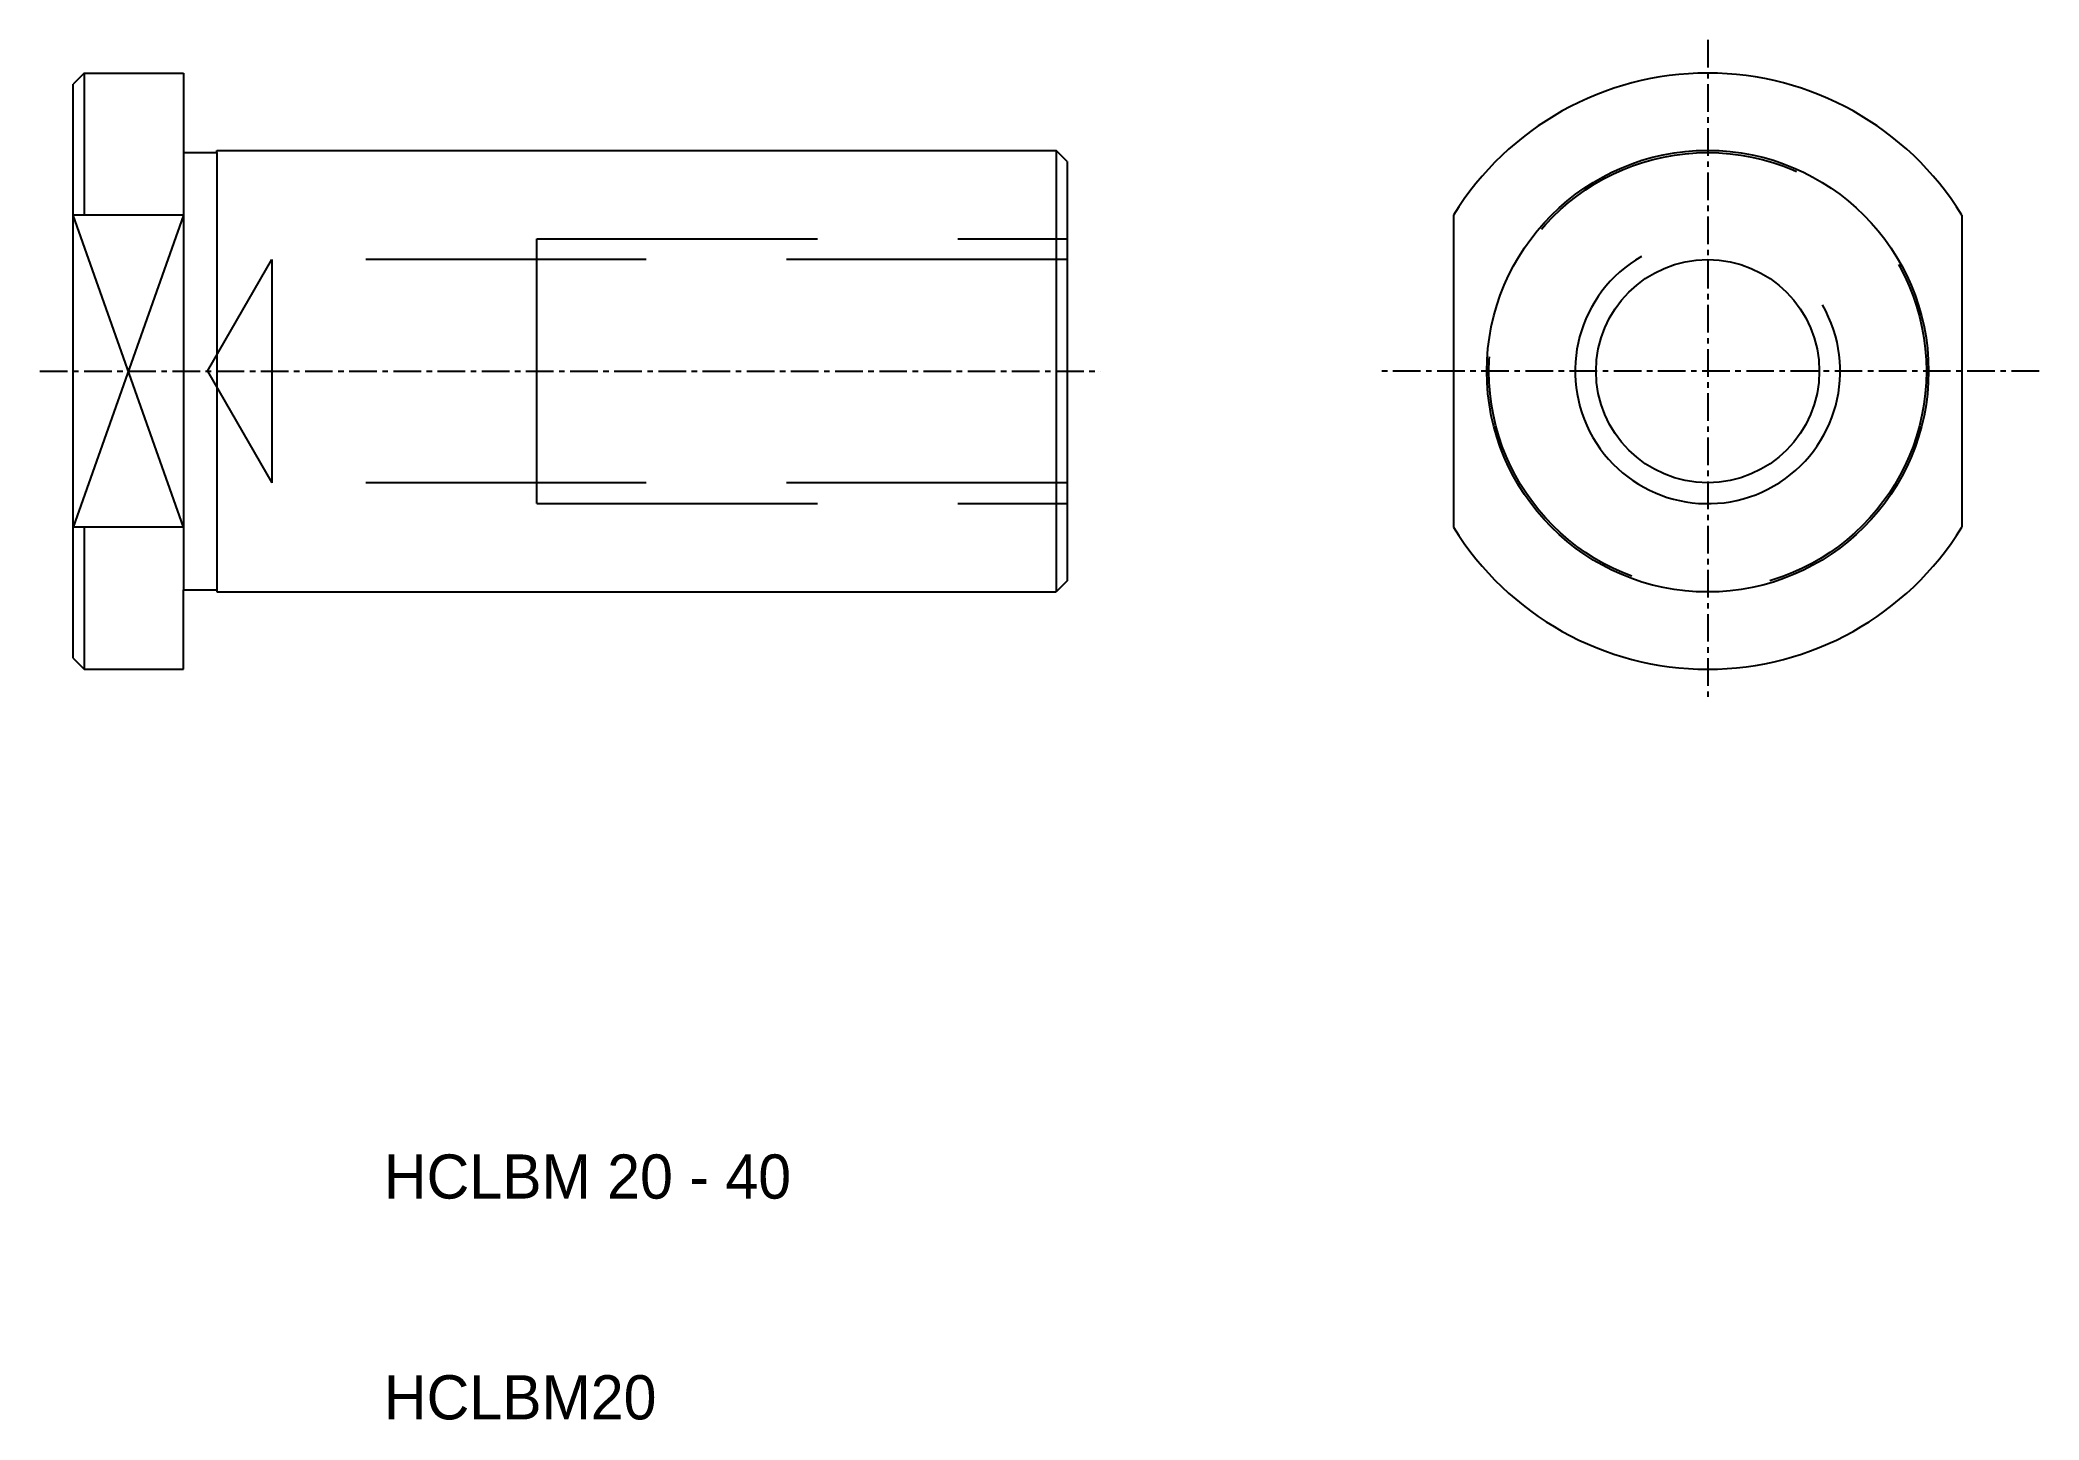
# Model space of a CAD drawing. Extents: x 58.6 to 149.1, y 71.7 to 134.2.
import ezdxf

# ---------------------------------------------------------------- set-up
doc = ezdxf.new("R2010")
doc.units = 0
doc.linetypes.add('CENTER', pattern=[2, 1.25, -0.25, 0.25, -0.25])
doc.linetypes.add('DASHED', pattern=[19.05, 12.7, -6.35])
doc.layers.get('0').update_dxf_attribs({"linetype": 'CONTINUOUS'})
doc.layers.add('CENTER', color=1, linetype='CENTER')

msp = doc.modelspace()

# ---------------------------------------------------------------- linework, layer by layer
for p, q in [((60.558, 132.743), (60.058, 132.243)), ((60.058, 106.243), (60.058, 132.243)), ((60.558, 132.743), (65.058, 132.743)), ((60.558, 132.743), (60.558, 126.315)), ((65.058, 132.743), (65.058, 129.143)), ((65.058, 129.143), (65.058, 109.343)), ((65.058, 129.143), (66.558, 129.143)), ((66.558, 129.243), (104.558, 129.243)), ((66.558, 129.143), (66.558, 129.243)), ((66.558, 129.143), (66.558, 109.343)), ((104.558, 129.243), (104.558, 109.243)), ((105.058, 128.743), (104.558, 129.243)), ((105.058, 128.743), (105.058, 109.743)), ((65.058, 126.315), (60.058, 126.315)), ((122.558, 126.315), (122.558, 112.172)), ((145.558, 126.315), (145.558, 112.172)), ((65.058, 112.172), (60.058, 112.172)), ((60.558, 112.172), (60.558, 105.743)), ((105.058, 109.743), (104.558, 109.243)), ((65.058, 105.743), (65.058, 109.343)), ((65.058, 109.343), (66.558, 109.343)), ((66.558, 109.343), (66.558, 109.243)), ((66.558, 109.243), (104.558, 109.243)), ((60.058, 106.243), (60.558, 105.743)), ((60.558, 105.743), (65.058, 105.743))]:
    msp.add_line(p, q)
at = {"color": 3}
for p, q in [((65.058, 112.172), (60.058, 126.315)), ((65.058, 126.315), (60.058, 112.172))]:
    msp.add_line(p, q, dxfattribs=at)
at = {"color": 3, "linetype": 'DASHED'}
for p, q in [((81.058, 125.243), (105.058, 125.243)), ((81.058, 113.243), (81.058, 125.243)), ((66.141, 119.243), (69.058, 124.296)), ((105.058, 124.296), (69.058, 124.296)), ((69.058, 124.296), (69.058, 114.19)), ((66.141, 119.243), (69.058, 114.19)), ((105.058, 114.19), (69.058, 114.19)), ((81.058, 113.243), (105.058, 113.243))]:
    msp.add_line(p, q, dxfattribs=at)
for radius in [10, 5.053]:
    msp.add_circle((134.058, 119.243), radius)
msp.add_circle((134.058, 119.243), 9.9, dxfattribs=at)
for start, end in [(31.58634, 148.41366), (211.58634, 328.41366)]:
    msp.add_arc((134.058, 119.243), 13.5, start, end)
at = {"color": 3}
msp.add_arc((134.058, 119.243), 6, 120, 30, dxfattribs=at)
at = {"layer": 'CENTER', "color": 1, "linetype": 'CENTER'}
for p, q in [((134.058, 134.243), (134.058, 104.243)), ((58.558, 119.243), (106.558, 119.243)), ((149.058, 119.243), (119.058, 119.243))]:
    msp.add_line(p, q, dxfattribs=at)

# ---------------------------------------------------------------- texts
for s, p in [('HCLBM 20 - 40', (74.132, 81.769)), ('HCLBM20', (74.132, 71.769))]:
    msp.add_text(s, height=2).set_placement(p)

doc.saveas('drawing.dxf')
